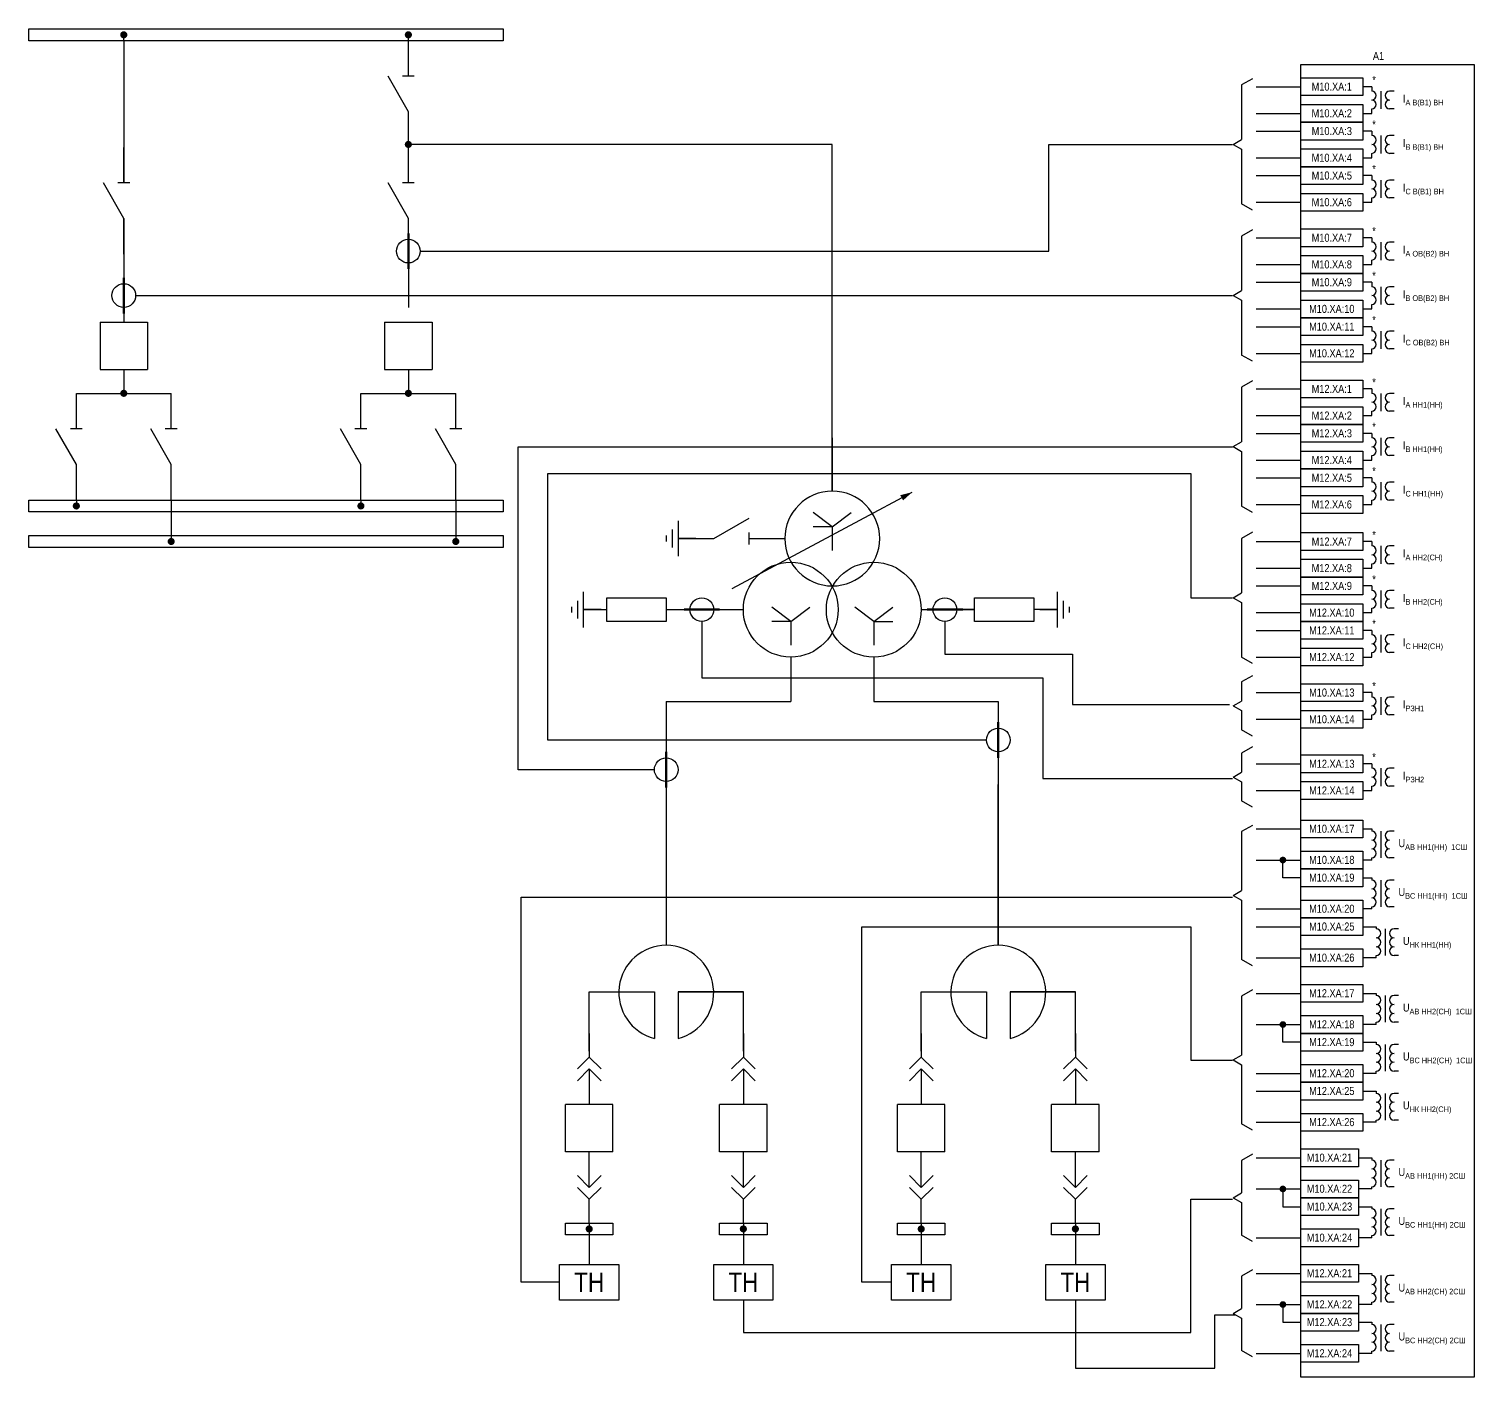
# Model space of a CAD drawing. Header units: millimetres. Extents: x 2410 to 4076, y 2105 to 2893.
# Drawn here: x 3169 to 3656.5, y 2105 to 2560 of the extents above; entities that cross this region are included whole.
import ezdxf
from ezdxf.enums import TextEntityAlignment as Align

# ---------------------------------------------------------------- set-up
doc = ezdxf.new("R2010")
doc.units = ezdxf.units.MM
doc.layers.add('Основная', color=7, linetype='Continuous', lineweight=30)
doc.styles.add('Narrow', font='ARIALN.TTF', dxfattribs={"height": 1.8})
doc.styles.add('Вывод', font='tahoma.ttf', dxfattribs={"height": 2.5})
doc.styles.add('Компонент', font='ARIALN.TTF', dxfattribs={"height": 3.5})

# ---------------------------------------------------------------- blocks, each defined once
blk = doc.blocks.new('*U168')
at = {"ltscale": 0.25}
for p, q in [((0, 0), (-20, 0)), ((14.44, 0), (0, 0))]:
    blk.add_line(p, q, dxfattribs=at)
blk.add_lwpolyline([(-18, 0, 1, 0, 0), (-20, 0, 0, 0, 0)], format="xyseb", dxfattribs=at)
at = {"layer": 'Основная', "style": 'Вывод'}
blk.add_attdef('ОС', text='', height=2.5, dxfattribs=at).set_placement((3, 2), align=Align.MIDDLE_CENTER)
blk = doc.blocks.new('*U169')
at = {"ltscale": 0.25}
for q in [(-3.2, 4.4), (3.2, 4.4), (0, -2), (3.21, 2)]:
    blk.add_line((0, 2), q, dxfattribs=at)
blk.add_circle((0, 0), 8, dxfattribs=at)
at = {"layer": 'Основная', "style": 'Компонент'}
blk.add_attdef('ОУ', text='', height=3.5, dxfattribs=at).set_placement((-17, 0), align=Align.MIDDLE_CENTER)
blk = doc.blocks.new('*U163')
at = {"ltscale": 0.25}
for q in [(-3.2, 0.4), (3.2, 0.4), (-3.21, -2), (0, -6)]:
    blk.add_line((0, -2), q, dxfattribs=at)
blk.add_circle((0, 0), 8, dxfattribs=at)
at = {"layer": 'Основная', "style": 'Компонент'}
blk.add_attdef('ОУ', text='', height=3.5, dxfattribs=at).set_placement((17, 0), align=Align.MIDDLE_CENTER)
blk = doc.blocks.new('*U164')
at = {"ltscale": 0.25}
for q in [(-3.2, 0.4), (3.2, 0.4), (0, -6), (3.21, -2)]:
    blk.add_line((0, -2), q, dxfattribs=at)
blk.add_circle((0, 0), 8, dxfattribs=at)
at = {"layer": 'Основная', "style": 'Компонент'}
blk.add_attdef('ОУ', text='', height=3.5, dxfattribs=at).set_placement((17, 0), align=Align.MIDDLE_CENTER)
blk = doc.blocks.new('*U165')
at = {"ltscale": 0.35}
blk.add_lwpolyline([(-2, -5), (-2, 5), (2, 5), (2, -5)], close=True, dxfattribs=at)
at = {"layer": 'Основная', "color": 0}
for p, q in [((0, 5), (0, 9)), ((0, -9), (0, -5))]:
    blk.add_line(p, q, dxfattribs=at)
at = {"layer": 'Основная'}
for tag, height, style, p in [('В1', 2.5, 'Вывод', (2, 7)), ('ОУ', 3.5, 'Компонент', (-6, 0)), ('В2', 2.5, 'Вывод', (2, -7))]:
    blk.add_attdef(tag, text='', height=height, dxfattribs=dict(at, style=style)).set_placement(p, align=Align.MIDDLE_CENTER)
blk = doc.blocks.new('*U162')
at = {"layer": 'Основная'}
for p, q in [((0, 3), (0, 0)), ((-3, 0), (3, 0)), ((-1.5, -1), (1.5, -1)), ((-0.5, -2), (0.5, -2))]:
    blk.add_line(p, q, dxfattribs=at)
blk = doc.blocks.new('*U157')
at = {"ltscale": 0.35}
blk.add_lwpolyline([(-2, -5), (-2, 5), (2, 5), (2, -5)], close=True, dxfattribs=at)
at = {"layer": 'Основная', "color": 0}
for p, q in [((0, 5), (0, 9)), ((0, -9), (0, -5))]:
    blk.add_line(p, q, dxfattribs=at)
at = {"layer": 'Основная'}
for tag, height, style, p in [('В1', 2.5, 'Вывод', (2, 7)), ('ОУ', 3.5, 'Компонент', (-6, 0)), ('В2', 2.5, 'Вывод', (2, -7))]:
    blk.add_attdef(tag, text='', height=height, dxfattribs=dict(at, style=style)).set_placement(p, align=Align.MIDDLE_CENTER)
blk = doc.blocks.new('*U158')
at = {"layer": 'Основная'}
for p, q in [((0, 3), (0, 0)), ((-3, 0), (3, 0)), ((-1.5, -1), (1.5, -1)), ((-0.5, -2), (0.5, -2))]:
    blk.add_line(p, q, dxfattribs=at)
blk = doc.blocks.new('*U41')
at = {"layer": 'Основная', "color": 0}
blk.add_line((0, 0), (6, 3.43), dxfattribs=at)
blk = doc.blocks.new('*U6')
at = {"layer": 'Основная', "color": 0}
blk.add_line((0, -1), (0, 1), dxfattribs=at)
blk = doc.blocks.new('*U15')
at = {"layer": 'Основная', "color": 0}
for p, q in [((0, 3), (0, 9)), ((0, -9), (0, -3))]:
    blk.add_line(p, q, dxfattribs=at)
at = {"ltscale": 0.25, "rotation": 89.99999999999999}
blk.add_blockref('*U6', (0, 3), dxfattribs=at)
at = {"layer": 'Основная', "ltscale": 0.25, "rotation": 89.99999999999999}
blk.add_blockref('*U41', (0, -3), dxfattribs=at)
at = {"layer": 'Основная'}
for tag, height, style, p in [('В1', 2.5, 'Вывод', (2, 7)), ('ОУ', 3.5, 'Компонент', (-12, 0)), ('В2', 2.5, 'Вывод', (2, -7))]:
    blk.add_attdef(tag, text='', height=height, dxfattribs=dict(at, style=style)).set_placement(p, align=Align.MIDDLE_CENTER)
blk = doc.blocks.new('*U160')
at = {"layer": 'Основная'}
for p, q in [((0, 3), (0, 0)), ((-3, 0), (3, 0)), ((-1.5, -1), (1.5, -1)), ((-0.5, -2), (0.5, -2))]:
    blk.add_line(p, q, dxfattribs=at)
blk = doc.blocks.new('*U161')
at = {"ltscale": 0.25}
blk.add_circle((0, 0), 2, dxfattribs=at)
at = {"layer": 'Основная', "color": 0, "lineweight": 50}
blk.add_line((3, 0), (-3, 0), dxfattribs=at)
at = {"layer": 'Основная', "style": 'Компонент'}
blk.add_attdef('ОУ', text='', height=3.5, dxfattribs=at).set_placement((0, -6), align=Align.MIDDLE_CENTER)
blk = doc.blocks.new('*U154')
at = {"ltscale": 0.25}
blk.add_circle((0, 0), 2, dxfattribs=at)
at = {"layer": 'Основная', "color": 0, "lineweight": 50}
blk.add_line((3, 0), (-3, 0), dxfattribs=at)
at = {"layer": 'Основная', "style": 'Компонент'}
blk.add_attdef('ОУ', text='', height=3.5, dxfattribs=at).set_placement((0, -6), align=Align.MIDDLE_CENTER)
blk = doc.blocks.new('*U155')
at = {"ltscale": 0.25}
blk.add_circle((0, 0), 2, dxfattribs=at)
at = {"layer": 'Основная', "color": 0, "lineweight": 50}
blk.add_line((0, -3), (0, 3), dxfattribs=at)
at = {"layer": 'Основная', "style": 'Компонент'}
blk.add_attdef('ОУ', text='', height=3.5, dxfattribs=at).set_placement((-6, 0), align=Align.MIDDLE_CENTER)
blk = doc.blocks.new('*U156')
at = {"ltscale": 0.25}
blk.add_circle((0, 0), 2, dxfattribs=at)
at = {"layer": 'Основная', "color": 0, "lineweight": 50}
blk.add_line((0, -3), (0, 3), dxfattribs=at)
at = {"layer": 'Основная', "style": 'Компонент'}
blk.add_attdef('ОУ', text='', height=3.5, dxfattribs=at).set_placement((-6, 0), align=Align.MIDDLE_CENTER)
blk = doc.blocks.new('*U80')
at = {"layer": 'Основная', "ltscale": 0.25}
for p, q in [((2, 2), (0, 0)), ((0, 0), (2, -2))]:
    blk.add_line(p, q, dxfattribs=at)
blk = doc.blocks.new('*U65')
at = {"color": 0}
for p, q in [((0, 6), (0, 2)), ((0, 0), (0, -6))]:
    blk.add_line(p, q, dxfattribs=at)
at = {"color": 0, "ltscale": 0.25, "xscale": -1, "rotation": 90}
for p in [(0, 2), (0, 0)]:
    blk.add_blockref('*U80', p, dxfattribs=at)
at = {"layer": 'Основная'}
for tag, height, style, p in [('ОУ2', 3.5, 'Компонент', (-5, 6)), ('В2', 2.5, 'Вывод', (3, 6)), ('ОУ1', 3.5, 'Компонент', (-5, -6)), ('В1', 2.5, 'Вывод', (3, -6))]:
    blk.add_attdef(tag, text='', height=height, dxfattribs=dict(at, style=style)).set_placement(p, align=Align.MIDDLE_CENTER)
blk = doc.blocks.new('*U19')
at = {"layer": 'Основная'}
for p, q in [((0, 0), (-8, 0)), ((-8, -8), (-8, 0)), ((0, -8), (0, 0)), ((0, -8), (-8, -8))]:
    blk.add_line(p, q, dxfattribs=at)
at = {"layer": 'Основная', "style": 'Компонент'}
blk.add_attdef('ОУ', text='', height=3.5, dxfattribs=at).set_placement((-15, -3), align=Align.MIDDLE_CENTER)
blk = doc.blocks.new('*U66')
at = {"color": 0}
for p, q in [((0, 0), (0, 6)), ((0, -6), (0, -2))]:
    blk.add_line(p, q, dxfattribs=at)
at = {"color": 0, "ltscale": 0.25, "rotation": 89.99999999999999}
for p in [(0, 0), (0, -2)]:
    blk.add_blockref('*U80', p, dxfattribs=at)
at = {"layer": 'Основная'}
for tag, height, style, p in [('ОУ1', 3.5, 'Компонент', (-5, 6)), ('В1', 2.5, 'Вывод', (3, 6)), ('ОУ2', 3.5, 'Компонент', (-5, -6)), ('В2', 2.5, 'Вывод', (3, -6))]:
    blk.add_attdef(tag, text='', height=height, dxfattribs=dict(at, style=style)).set_placement(p, align=Align.MIDDLE_CENTER)
blk = doc.blocks.new('*U101')
at = {"ltscale": 0.25}
blk.add_circle((0, 0), 2, dxfattribs=at)
at = {"layer": 'Основная', "color": 0, "lineweight": 50}
blk.add_line((0, -3), (0, 3), dxfattribs=at)
at = {"layer": 'Основная', "style": 'Компонент'}
blk.add_attdef('ОУ', text='', height=3.5, dxfattribs=at).set_placement((-6, 0), align=Align.MIDDLE_CENTER)
blk = doc.blocks.new('*U102')
at = {"ltscale": 0.25}
blk.add_circle((0, 0), 2, dxfattribs=at)
at = {"layer": 'Основная', "color": 0, "lineweight": 50}
blk.add_line((0, -3), (0, 3), dxfattribs=at)
at = {"layer": 'Основная', "style": 'Компонент'}
blk.add_attdef('ОУ', text='', height=3.5, dxfattribs=at).set_placement((-6, 0), align=Align.MIDDLE_CENTER)
blk = doc.blocks.new('POINT')
at = {"const_width": 0.75}
blk.add_lwpolyline([(-0.375, 0, 1), (0.375, 0, 1)], format="xyb", close=True, dxfattribs=at)

msp = doc.modelspace()

# ---------------------------------------------------------------- linework, layer by layer
for p, q in [((3581.74, 2543.19), (3578.07, 2541.09)), ((3578.07, 2541.09), (3578.08, 2522.67)), ((3583, 2540.5), (3598, 2540.5)), ((3622, 2540.5), (3619, 2540.5)), ((3583, 2531.5), (3598, 2531.5)), ((3619, 2531.5), (3622, 2531.5)), ((3583, 2525.5), (3598, 2525.5)), ((3622, 2525.5), (3619, 2525.5)), ((3622, 2525.5), (3622, 2524)), ((3575.26, 2521.02), (3578.08, 2522.67)), ((3575.26, 2521.02), (3578.08, 2519.42)), ((3622, 2524.75), (3622, 2524)), ((3625, 2524), (3625, 2518)), ((3625, 2524), (3625, 2518)), ((3629.5, 2524), (3628, 2524)), ((3629.5, 2524), (3628, 2524)), ((3578.08, 2519.42), (3578.09, 2500.94)), ((3583, 2516.5), (3598, 2516.5)), ((3619, 2516.5), (3622, 2516.5)), ((3622, 2516.5), (3622, 2518)), ((3629.5, 2518), (3628, 2518)), ((3629.5, 2518), (3628, 2518)), ((3583, 2510.5), (3598, 2510.5)), ((3622, 2510.5), (3619, 2510.5)), ((3581.74, 2498.81), (3578.09, 2500.94)), ((3583, 2501.5), (3598, 2501.5)), ((3619, 2501.5), (3622, 2501.5)), ((3581.74, 2492.19), (3578.07, 2490.09)), ((3578.07, 2490.09), (3578.08, 2471.67)), ((3583, 2489.5), (3598, 2489.5)), ((3622, 2489.5), (3619, 2489.5)), ((3583, 2480.5), (3598, 2480.5)), ((3619, 2480.5), (3622, 2480.5)), ((3575.26, 2470.02), (3578.08, 2471.67)), ((3583, 2474.5), (3598, 2474.5)), ((3622, 2474.5), (3619, 2474.5)), ((3575.26, 2470.02), (3578.08, 2468.42)), ((3578.08, 2468.42), (3578.09, 2449.94)), ((3583, 2465.5), (3598, 2465.5)), ((3619, 2465.5), (3622, 2465.5)), ((3583, 2459.5), (3598, 2459.5)), ((3622, 2459.5), (3619, 2459.5)), ((3581.74, 2447.81), (3578.09, 2449.94)), ((3583, 2450.5), (3598, 2450.5)), ((3619, 2450.5), (3622, 2450.5)), ((3581.74, 2441.19), (3578.07, 2439.09)), ((3578.07, 2439.09), (3578.08, 2420.67)), ((3583, 2438.5), (3598, 2438.5)), ((3622, 2438.5), (3619, 2438.5)), ((3583, 2429.5), (3598, 2429.5)), ((3619, 2429.5), (3622, 2429.5)), ((3583, 2423.5), (3598, 2423.5)), ((3622, 2423.5), (3619, 2423.5)), ((3575.26, 2419.02), (3578.08, 2420.67)), ((3575.26, 2419.02), (3578.08, 2417.42)), ((3578.08, 2417.42), (3578.09, 2398.94)), ((3583, 2414.5), (3598, 2414.5)), ((3619, 2414.5), (3622, 2414.5)), ((3583, 2408.5), (3598, 2408.5)), ((3622, 2408.5), (3619, 2408.5)), ((3581.74, 2396.81), (3578.09, 2398.94)), ((3583, 2399.5), (3598, 2399.5)), ((3619, 2399.5), (3622, 2399.5)), ((3581.74, 2390.17), (3578.07, 2388.07)), ((3578.07, 2388.07), (3578.08, 2369.65)), ((3583, 2387), (3598, 2387)), ((3622, 2387), (3619, 2387)), ((3583, 2378), (3598, 2378)), ((3619, 2378), (3622, 2378)), ((3575.26, 2368), (3578.08, 2369.65)), ((3583, 2372), (3598, 2372)), ((3622, 2372), (3619, 2372)), ((3575.26, 2368), (3578.08, 2366.4)), ((3578.08, 2366.4), (3578.09, 2347.93)), ((3583, 2363), (3598, 2363)), ((3619, 2363), (3622, 2363)), ((3583, 2357), (3598, 2357)), ((3622, 2357), (3619, 2357)), ((3581.74, 2345.79), (3578.09, 2347.93)), ((3583, 2348), (3598, 2348)), ((3619, 2348), (3622, 2348)), ((3581.74, 2341.69), (3578.07, 2339.59)), ((3578.07, 2339.59), (3578.08, 2333.17)), ((3583, 2336), (3598, 2336)), ((3622, 2336), (3619, 2336)), ((3575.26, 2331.52), (3578.08, 2333.17)), ((3575.26, 2331.52), (3578.08, 2329.92)), ((3578.08, 2329.92), (3578.09, 2323.44)), ((3583, 2327), (3598, 2327)), ((3619, 2327), (3622, 2327)), ((3581.74, 2321.31), (3578.09, 2323.44)), ((3581.74, 2317.69), (3578.07, 2315.59)), ((3578.07, 2315.59), (3578.08, 2309.17)), ((3583, 2312), (3598, 2312)), ((3622, 2311.98), (3619, 2311.98)), ((3575.26, 2307.52), (3578.08, 2309.17)), ((3575.26, 2307.52), (3578.08, 2305.92)), ((3578.08, 2305.92), (3578.09, 2299.44)), ((3583, 2303), (3598, 2303)), ((3619, 2302.98), (3622, 2302.98)), ((3581.74, 2297.31), (3578.09, 2299.44)), ((3581.74, 2291.19), (3578.07, 2289.09)), ((3578.07, 2289.09), (3578.08, 2269.17)), ((3583.01, 2290), (3598, 2290)), ((3583.01, 2279.5), (3598, 2279.5)), ((3592, 2273.5), (3592, 2279.5)), ((3598, 2273.5), (3592, 2273.5)), ((3575.26, 2267.52), (3578.08, 2269.17)), ((3575.26, 2267.52), (3578.08, 2265.92)), ((3578.08, 2265.92), (3578.09, 2245.94)), ((3583.01, 2263), (3598, 2263)), ((3583.01, 2257), (3598, 2257)), ((3581.74, 2243.81), (3578.09, 2245.94)), ((3583.01, 2246.5), (3598, 2246.5)), ((3581.74, 2235.69), (3578.07, 2233.59)), ((3578.07, 2233.59), (3578.08, 2213.67)), ((3583.01, 2234.5), (3598, 2234.5)), ((3583.01, 2224), (3598, 2224)), ((3592, 2218), (3592, 2224)), ((3575.26, 2212.02), (3578.08, 2213.67)), ((3598, 2218), (3592, 2218)), ((3575.26, 2212.02), (3578.08, 2210.42)), ((3578.08, 2210.42), (3578.09, 2190.44)), ((3583.01, 2207.5), (3598, 2207.5)), ((3583.01, 2201.5), (3598, 2201.5)), ((3581.74, 2188.31), (3578.09, 2190.44)), ((3583.01, 2191), (3598, 2191)), ((3581.74, 2180.19), (3578.07, 2178.09)), ((3578.07, 2178.09), (3578.08, 2167.17)), ((3583.01, 2179), (3598, 2179)), ((3575.26, 2165.52), (3578.08, 2167.17)), ((3575.26, 2165.52), (3578.08, 2163.92)), ((3583.01, 2168.5), (3598, 2168.5)), ((3592, 2168.5), (3592, 2162.5)), ((3578.08, 2163.92), (3578.09, 2152.94)), ((3592, 2162.5), (3598, 2162.5)), ((3581.74, 2150.81), (3578.09, 2152.94)), ((3583.01, 2152), (3598, 2152)), ((3581.74, 2141.19), (3578.07, 2139.09)), ((3578.07, 2139.09), (3578.08, 2128.17)), ((3583.01, 2140), (3598, 2140)), ((3575.26, 2126.52), (3578.08, 2128.17)), ((3575.26, 2126.52), (3578.08, 2124.92)), ((3583.01, 2129.5), (3598, 2129.5)), ((3592, 2129.5), (3592, 2123.5)), ((3578.08, 2124.92), (3578.09, 2113.94)), ((3592, 2123.5), (3598, 2123.5)), ((3581.74, 2111.81), (3578.09, 2113.94)), ((3583.01, 2113), (3598, 2113))]:
    msp.add_line(p, q)
at = {"ltscale": 4}
for p, q in [((3622, 2540.5), (3622, 2539)), ((3622, 2539.75), (3622, 2539)), ((3625, 2539), (3625, 2533)), ((3625, 2539), (3625, 2533)), ((3629.5, 2539), (3628, 2539)), ((3629.5, 2539), (3628, 2539)), ((3622, 2531.5), (3622, 2533)), ((3629.5, 2533), (3628, 2533)), ((3629.5, 2533), (3628, 2533)), ((3622, 2510.5), (3622, 2509)), ((3622, 2509.75), (3622, 2509)), ((3625, 2509), (3625, 2503)), ((3625, 2509), (3625, 2503)), ((3629.5, 2509), (3628, 2509)), ((3629.5, 2509), (3628, 2509)), ((3622, 2501.5), (3622, 2503)), ((3629.5, 2503), (3628, 2503)), ((3629.5, 2503), (3628, 2503)), ((3622, 2489.5), (3622, 2488)), ((3622, 2488.75), (3622, 2488)), ((3625, 2488), (3625, 2482)), ((3625, 2488), (3625, 2482)), ((3629.5, 2488), (3628, 2488)), ((3629.5, 2488), (3628, 2488)), ((3622, 2480.5), (3622, 2482)), ((3629.5, 2482), (3628, 2482)), ((3629.5, 2482), (3628, 2482)), ((3622, 2474.5), (3622, 2473)), ((3622, 2473.75), (3622, 2473)), ((3625, 2473), (3625, 2467)), ((3625, 2473), (3625, 2467)), ((3629.5, 2473), (3628, 2473)), ((3629.5, 2473), (3628, 2473)), ((3622, 2465.5), (3622, 2467)), ((3629.5, 2467), (3628, 2467)), ((3629.5, 2467), (3628, 2467)), ((3622, 2459.5), (3622, 2458)), ((3622, 2458.75), (3622, 2458)), ((3625, 2458), (3625, 2452)), ((3625, 2458), (3625, 2452)), ((3629.5, 2458), (3628, 2458)), ((3629.5, 2458), (3628, 2458)), ((3622, 2450.5), (3622, 2452)), ((3629.5, 2452), (3628, 2452)), ((3629.5, 2452), (3628, 2452)), ((3622, 2438.5), (3622, 2437)), ((3622, 2437.75), (3622, 2437)), ((3625, 2437), (3625, 2431)), ((3625, 2437), (3625, 2431)), ((3629.5, 2437), (3628, 2437)), ((3629.5, 2437), (3628, 2437)), ((3622, 2429.5), (3622, 2431)), ((3629.5, 2431), (3628, 2431)), ((3629.5, 2431), (3628, 2431)), ((3622, 2423.5), (3622, 2422)), ((3622, 2422.75), (3622, 2422)), ((3625, 2422), (3625, 2416)), ((3625, 2422), (3625, 2416)), ((3629.5, 2422), (3628, 2422)), ((3629.5, 2422), (3628, 2422)), ((3622, 2414.5), (3622, 2416)), ((3629.5, 2416), (3628, 2416)), ((3629.5, 2416), (3628, 2416)), ((3622, 2408.5), (3622, 2407)), ((3622, 2407.75), (3622, 2407)), ((3625, 2407), (3625, 2401)), ((3625, 2407), (3625, 2401)), ((3629.5, 2407), (3628, 2407)), ((3629.5, 2407), (3628, 2407)), ((3622, 2399.5), (3622, 2401)), ((3629.5, 2401), (3628, 2401)), ((3629.5, 2401), (3628, 2401)), ((3622, 2387), (3622, 2385.5)), ((3622, 2386.25), (3622, 2385.5)), ((3625, 2385.5), (3625, 2379.5)), ((3625, 2385.5), (3625, 2379.5)), ((3629.5, 2385.5), (3628, 2385.5)), ((3629.5, 2385.5), (3628, 2385.5)), ((3622, 2378), (3622, 2379.5)), ((3629.5, 2379.5), (3628, 2379.5)), ((3629.5, 2379.5), (3628, 2379.5)), ((3622, 2372), (3622, 2370.5)), ((3622, 2371.25), (3622, 2370.5)), ((3625, 2370.5), (3625, 2364.5)), ((3625, 2370.5), (3625, 2364.5)), ((3629.5, 2370.5), (3628, 2370.5)), ((3629.5, 2370.5), (3628, 2370.5)), ((3622, 2363), (3622, 2364.5)), ((3629.5, 2364.5), (3628, 2364.5)), ((3629.5, 2364.5), (3628, 2364.5)), ((3622, 2357), (3622, 2355.5)), ((3622, 2356.25), (3622, 2355.5)), ((3625, 2355.5), (3625, 2349.5)), ((3625, 2355.5), (3625, 2349.5)), ((3629.5, 2355.5), (3628, 2355.5)), ((3629.5, 2355.5), (3628, 2355.5)), ((3622, 2348), (3622, 2349.5)), ((3629.5, 2349.5), (3628, 2349.5)), ((3629.5, 2349.5), (3628, 2349.5)), ((3622, 2336), (3622, 2334.5)), ((3622, 2335.25), (3622, 2334.5)), ((3625, 2334.5), (3625, 2328.5)), ((3625, 2334.5), (3625, 2328.5)), ((3629.5, 2334.5), (3628, 2334.5)), ((3629.5, 2334.5), (3628, 2334.5)), ((3622, 2327), (3622, 2328.5)), ((3629.5, 2328.5), (3628, 2328.5)), ((3629.5, 2328.5), (3628, 2328.5)), ((3622, 2311.98), (3622, 2310.48)), ((3622, 2311.23), (3622, 2310.48)), ((3625, 2310.48), (3625, 2304.48)), ((3625, 2310.48), (3625, 2304.48)), ((3629.5, 2310.48), (3628, 2310.48)), ((3629.5, 2310.48), (3628, 2310.48)), ((3622, 2302.98), (3622, 2304.48)), ((3629.5, 2304.48), (3628, 2304.48)), ((3629.5, 2304.48), (3628, 2304.48)), ((3619, 2290), (3622, 2290)), ((3622, 2290), (3622, 2289.25)), ((3622, 2290), (3622, 2289.25)), ((3625, 2289.25), (3625, 2283.25)), ((3629.5, 2289.25), (3628, 2289.25)), ((3625, 2286.25), (3625, 2280.25)), ((3622, 2279.5), (3619, 2279.5)), ((3622, 2279.5), (3622, 2280.25)), ((3629.5, 2280.25), (3628, 2280.25)), ((3619, 2273.5), (3622, 2273.5)), ((3622, 2273.5), (3622, 2272.75)), ((3622, 2273.5), (3622, 2272.75)), ((3625, 2272.75), (3625, 2266.75)), ((3629.5, 2272.75), (3628, 2272.75)), ((3625, 2269.75), (3625, 2263.75)), ((3622, 2263), (3619, 2263)), ((3622, 2263), (3622, 2263.75)), ((3629.5, 2263.75), (3628, 2263.75))]:
    msp.add_line(p, q, dxfattribs=at)
at = {"linetype": 'Continuous', "ltscale": 4}
for p, q in [((3619, 2257), (3623.5, 2257)), ((3623.5, 2257), (3623.5, 2256.25)), ((3623.5, 2257), (3623.5, 2256.25)), ((3626.5, 2256.25), (3626.5, 2250.25)), ((3626.5, 2253.25), (3626.5, 2247.25)), ((3631, 2256.25), (3629.5, 2256.25)), ((3623.5, 2246.5), (3619, 2246.5)), ((3623.5, 2246.5), (3623.5, 2247.25)), ((3631, 2247.25), (3629.5, 2247.25)), ((3619, 2234.5), (3623.5, 2234.5)), ((3623.5, 2234.5), (3623.5, 2233.75)), ((3623.5, 2234.5), (3623.5, 2233.75)), ((3626.5, 2233.75), (3626.5, 2227.75)), ((3631, 2233.75), (3629.5, 2233.75)), ((3626.5, 2230.75), (3626.5, 2224.75)), ((3623.5, 2224), (3619, 2224)), ((3623.5, 2224), (3623.5, 2224.75)), ((3631, 2224.75), (3629.5, 2224.75)), ((3619, 2218), (3623.5, 2218)), ((3623.5, 2218), (3623.5, 2217.25)), ((3623.5, 2218), (3623.5, 2217.25)), ((3626.5, 2217.25), (3626.5, 2211.25)), ((3626.5, 2214.25), (3626.5, 2208.25)), ((3631, 2217.25), (3629.5, 2217.25)), ((3623.5, 2207.5), (3619, 2207.5)), ((3623.5, 2207.5), (3623.5, 2208.25)), ((3631, 2208.25), (3629.5, 2208.25)), ((3619, 2201.5), (3623.5, 2201.5)), ((3623.5, 2201.5), (3623.5, 2200.75)), ((3623.5, 2201.5), (3623.5, 2200.75)), ((3626.5, 2200.75), (3626.5, 2194.75)), ((3631, 2200.75), (3629.5, 2200.75)), ((3626.5, 2197.75), (3626.5, 2191.75)), ((3623.5, 2191), (3619, 2191)), ((3623.5, 2191), (3623.5, 2191.75)), ((3631, 2191.75), (3629.5, 2191.75)), ((3617.5, 2179), (3622, 2179)), ((3622, 2179), (3622, 2178.25)), ((3622, 2179), (3622, 2178.25)), ((3625, 2178.25), (3625, 2172.25)), ((3625, 2175.25), (3625, 2169.25)), ((3629.5, 2178.25), (3628, 2178.25)), ((3622, 2168.5), (3617.5, 2168.5)), ((3622, 2168.5), (3622, 2169.25)), ((3629.5, 2169.25), (3628, 2169.25)), ((3617.5, 2162.5), (3622, 2162.5)), ((3622, 2162.5), (3622, 2161.75)), ((3622, 2162.5), (3622, 2161.75)), ((3625, 2161.75), (3625, 2155.75)), ((3629.5, 2161.75), (3628, 2161.75)), ((3625, 2158.75), (3625, 2152.75)), ((3622, 2152), (3617.5, 2152)), ((3622, 2152), (3622, 2152.75)), ((3629.5, 2152.75), (3628, 2152.75)), ((3617.5, 2140), (3622, 2140)), ((3622, 2140), (3622, 2139.25)), ((3622, 2140), (3622, 2139.25)), ((3625, 2139.25), (3625, 2133.25)), ((3625, 2136.25), (3625, 2130.25)), ((3629.5, 2139.25), (3628, 2139.25)), ((3622, 2129.5), (3617.5, 2129.5)), ((3622, 2129.5), (3622, 2130.25)), ((3629.5, 2130.25), (3628, 2130.25)), ((3617.5, 2123.5), (3622, 2123.5)), ((3622, 2123.5), (3622, 2122.75)), ((3622, 2123.5), (3622, 2122.75)), ((3625, 2122.75), (3625, 2116.75)), ((3629.5, 2122.75), (3628, 2122.75)), ((3625, 2119.75), (3625, 2113.75)), ((3622, 2113), (3617.5, 2113)), ((3622, 2113), (3622, 2113.75)), ((3629.5, 2113.75), (3628, 2113.75))]:
    msp.add_line(p, q, dxfattribs=at)
for points in [[(3598, 2543.5), (3619, 2543.5), (3619, 2537.5), (3598, 2537.5)], [(3598, 2534.5), (3619, 2534.5), (3619, 2528.5), (3598, 2528.5)], [(3598, 2528.5), (3619, 2528.5), (3619, 2522.5), (3598, 2522.5)], [(3598, 2519.5), (3619, 2519.5), (3619, 2513.5), (3598, 2513.5)], [(3598, 2513.5), (3619, 2513.5), (3619, 2507.5), (3598, 2507.5)], [(3598, 2504.5), (3619, 2504.5), (3619, 2498.5), (3598, 2498.5)], [(3598, 2492.5), (3619, 2492.5), (3619, 2486.5), (3598, 2486.5)], [(3598, 2483.5), (3619, 2483.5), (3619, 2477.5), (3598, 2477.5)], [(3598, 2477.5), (3619, 2477.5), (3619, 2471.5), (3598, 2471.5)], [(3598, 2468.5), (3619, 2468.5), (3619, 2462.5), (3598, 2462.5)], [(3598, 2462.5), (3619, 2462.5), (3619, 2456.5), (3598, 2456.5)], [(3598, 2453.5), (3619, 2453.5), (3619, 2447.5), (3598, 2447.5)], [(3598, 2441.5), (3619, 2441.5), (3619, 2435.5), (3598, 2435.5)], [(3598, 2432.5), (3619, 2432.5), (3619, 2426.5), (3598, 2426.5)], [(3598, 2426.5), (3619, 2426.5), (3619, 2420.5), (3598, 2420.5)], [(3598, 2417.5), (3619, 2417.5), (3619, 2411.5), (3598, 2411.5)], [(3598, 2411.5), (3619, 2411.5), (3619, 2405.5), (3598, 2405.5)], [(3598, 2402.5), (3619, 2402.5), (3619, 2396.5), (3598, 2396.5)], [(3598, 2390), (3619, 2390), (3619, 2384), (3598, 2384)], [(3598, 2381), (3619, 2381), (3619, 2375), (3598, 2375)], [(3598, 2375), (3619, 2375), (3619, 2369), (3598, 2369)], [(3598, 2366), (3619, 2366), (3619, 2360), (3598, 2360)], [(3598, 2360), (3619, 2360), (3619, 2354), (3598, 2354)], [(3598, 2351), (3619, 2351), (3619, 2345), (3598, 2345)], [(3598, 2339), (3619, 2339), (3619, 2333), (3598, 2333)], [(3598, 2330), (3619, 2330), (3619, 2324), (3598, 2324)], [(3598, 2314.98), (3619, 2314.98), (3619, 2308.98), (3598, 2308.98)], [(3598, 2305.98), (3619, 2305.98), (3619, 2299.98), (3598, 2299.98)], [(3598, 2293), (3619, 2293), (3619, 2287), (3598, 2287)], [(3598, 2282.5), (3619, 2282.5), (3619, 2276.5), (3598, 2276.5)], [(3598, 2276.5), (3619, 2276.5), (3619, 2270.5), (3598, 2270.5)], [(3598, 2266), (3619, 2266), (3619, 2260), (3598, 2260)], [(3598, 2260), (3619, 2260), (3619, 2254), (3598, 2254)], [(3598, 2249.5), (3619, 2249.5), (3619, 2243.5), (3598, 2243.5)], [(3598, 2237.5), (3619, 2237.5), (3619, 2231.5), (3598, 2231.5)], [(3598, 2227), (3619, 2227), (3619, 2221), (3598, 2221)], [(3598, 2221), (3619, 2221), (3619, 2215), (3598, 2215)], [(3598, 2210.5), (3619, 2210.5), (3619, 2204.5), (3598, 2204.5)], [(3598, 2204.5), (3619, 2204.5), (3619, 2198.5), (3598, 2198.5)], [(3598, 2194), (3619, 2194), (3619, 2188), (3598, 2188)], [(3598, 2182), (3617.5, 2182), (3617.5, 2176), (3598, 2176)], [(3598, 2171.5), (3617.5, 2171.5), (3617.5, 2165.5), (3598, 2165.5)], [(3598, 2165.5), (3617.5, 2165.5), (3617.5, 2159.5), (3598, 2159.5)], [(3598, 2155), (3617.5, 2155), (3617.5, 2149), (3598, 2149)], [(3598, 2143), (3617.5, 2143), (3617.5, 2137), (3598, 2137)], [(3598, 2132.5), (3617.5, 2132.5), (3617.5, 2126.5), (3598, 2126.5)], [(3598, 2126.5), (3617.5, 2126.5), (3617.5, 2120.5), (3598, 2120.5)], [(3598, 2116), (3617.5, 2116), (3617.5, 2110), (3598, 2110)]]:
    msp.add_lwpolyline(points, close=True)
for points in [[(3301, 2485), (3513, 2485), (3513, 2521), (3575, 2521)], [(3205, 2470), (3524, 2470), (3524, 2470), (3575, 2470)], [(3380, 2310), (3334, 2310), (3334, 2419), (3575, 2419)], [(3492, 2320), (3344, 2320), (3344, 2410), (3561, 2410), (3561, 2368), (3575, 2368)], [(3396, 2360), (3396, 2341), (3511, 2341), (3511, 2322), (3511, 2307), (3575, 2307)], [(3478, 2360), (3478, 2349), (3521, 2349), (3521, 2332), (3574, 2332)], [(3348, 2137), (3335, 2137), (3335, 2267), (3575, 2267)], [(3460, 2137), (3450, 2137), (3450, 2257), (3561, 2257), (3561, 2212), (3575, 2212)], [(3410, 2131), (3410, 2120), (3561, 2120), (3561, 2165), (3575, 2165)], [(3522, 2131), (3522, 2108), (3569, 2108), (3569, 2126), (3576, 2126)]]:
    msp.add_lwpolyline(points)
at = {"ltscale": 4}
for centre, start, end in [((3622, 2537.5), 270, 90), ((3622, 2537.5), 270, 90), ((3622, 2534.5), 270, 90), ((3622, 2534.5), 270, 90), ((3628, 2537.5), 90, 270), ((3628, 2537.5), 90, 270), ((3628, 2534.5), 90, 270), ((3628, 2534.5), 90, 270), ((3622, 2507.5), 270, 90), ((3622, 2507.5), 270, 90), ((3622, 2504.5), 270, 90), ((3622, 2504.5), 270, 90), ((3628, 2507.5), 90, 270), ((3628, 2507.5), 90, 270), ((3628, 2504.5), 90, 270), ((3628, 2504.5), 90, 270), ((3622, 2486.5), 270, 90), ((3622, 2486.5), 270, 90), ((3628, 2486.5), 90, 270), ((3628, 2486.5), 90, 270), ((3622, 2483.5), 270, 90), ((3622, 2483.5), 270, 90), ((3628, 2483.5), 90, 270), ((3628, 2483.5), 90, 270), ((3622, 2471.5), 270, 90), ((3622, 2471.5), 270, 90), ((3628, 2471.5), 90, 270), ((3628, 2471.5), 90, 270), ((3622, 2468.5), 270, 90), ((3622, 2468.5), 270, 90), ((3628, 2468.5), 90, 270), ((3628, 2468.5), 90, 270), ((3622, 2456.5), 270, 90), ((3622, 2456.5), 270, 90), ((3628, 2456.5), 90, 270), ((3628, 2456.5), 90, 270), ((3622, 2453.5), 270, 90), ((3622, 2453.5), 270, 90), ((3628, 2453.5), 90, 270), ((3628, 2453.5), 90, 270), ((3622, 2435.5), 270, 90), ((3622, 2435.5), 270, 90), ((3622, 2432.5), 270, 90), ((3622, 2432.5), 270, 90), ((3628, 2435.5), 90, 270), ((3628, 2435.5), 90, 270), ((3628, 2432.5), 90, 270), ((3628, 2432.5), 90, 270), ((3622, 2420.5), 270, 90), ((3622, 2420.5), 270, 90), ((3622, 2417.5), 270, 90), ((3622, 2417.5), 270, 90), ((3628, 2420.5), 90, 270), ((3628, 2420.5), 90, 270), ((3628, 2417.5), 90, 270), ((3628, 2417.5), 90, 270), ((3622, 2405.5), 270, 90), ((3622, 2405.5), 270, 90), ((3622, 2402.5), 270, 90), ((3622, 2402.5), 270, 90), ((3628, 2405.5), 90, 270), ((3628, 2405.5), 90, 270), ((3628, 2402.5), 90, 270), ((3628, 2402.5), 90, 270), ((3622, 2384), 270, 90), ((3622, 2384), 270, 90), ((3628, 2384), 90, 270), ((3628, 2384), 90, 270), ((3622, 2381), 270, 90), ((3622, 2381), 270, 90), ((3628, 2381), 90, 270), ((3628, 2381), 90, 270), ((3622, 2369), 270, 90), ((3622, 2369), 270, 90), ((3628, 2369), 90, 270), ((3628, 2369), 90, 270), ((3622, 2366), 270, 90), ((3622, 2366), 270, 90), ((3628, 2366), 90, 270), ((3628, 2366), 90, 270), ((3622, 2354), 270, 90), ((3622, 2354), 270, 90), ((3628, 2354), 90, 270), ((3628, 2354), 90, 270), ((3622, 2351), 270, 90), ((3622, 2351), 270, 90), ((3628, 2351), 90, 270), ((3628, 2351), 90, 270), ((3622, 2333), 270, 90), ((3622, 2333), 270, 90), ((3622, 2330), 270, 90), ((3622, 2330), 270, 90), ((3628, 2333), 90, 270), ((3628, 2333), 90, 270), ((3628, 2330), 90, 270), ((3628, 2330), 90, 270), ((3622, 2308.98), 270, 90), ((3622, 2308.98), 270, 90), ((3622, 2305.98), 270, 90), ((3622, 2305.98), 270, 90), ((3628, 2308.98), 90, 270), ((3628, 2308.98), 90, 270), ((3628, 2305.98), 90, 270), ((3628, 2305.98), 90, 270), ((3622, 2287.75), 270, 90), ((3628, 2287.75), 90, 270), ((3628, 2287.75), 90, 270), ((3622, 2284.75), 270, 90), ((3622, 2281.75), 270, 90), ((3628, 2284.75), 90, 270), ((3628, 2284.75), 90, 270), ((3628, 2281.75), 90, 270), ((3622, 2271.25), 270, 90), ((3628, 2271.25), 90, 270), ((3628, 2271.25), 90, 270), ((3622, 2268.25), 270, 90), ((3628, 2268.25), 90, 270), ((3628, 2268.25), 90, 270), ((3622, 2265.25), 270, 90), ((3628, 2265.25), 90, 270)]:
    msp.add_arc(centre, 1.5, start, end, dxfattribs=at)
for centre, start, end in [((3622, 2522.5), 270, 90), ((3622, 2522.5), 270, 90), ((3622, 2519.5), 270, 90), ((3622, 2519.5), 270, 90), ((3628, 2522.5), 90, 270), ((3628, 2522.5), 90, 270), ((3628, 2519.5), 90, 270), ((3628, 2519.5), 90, 270)]:
    msp.add_arc(centre, 1.5, start, end)
at = {"linetype": 'Continuous', "ltscale": 4}
for centre, start, end in [((3623.5, 2254.75), 270, 90), ((3623.5, 2251.75), 270, 90), ((3629.5, 2254.75), 90, 270), ((3629.5, 2254.75), 90, 270), ((3629.5, 2251.75), 90, 270), ((3629.5, 2251.75), 90, 270), ((3623.5, 2248.75), 270, 90), ((3629.5, 2248.75), 90, 270), ((3623.5, 2232.25), 270, 90), ((3629.5, 2232.25), 90, 270), ((3629.5, 2232.25), 90, 270), ((3623.5, 2229.25), 270, 90), ((3629.5, 2229.25), 90, 270), ((3629.5, 2229.25), 90, 270), ((3623.5, 2226.25), 270, 90), ((3629.5, 2226.25), 90, 270), ((3623.5, 2215.75), 270, 90), ((3623.5, 2212.75), 270, 90), ((3629.5, 2215.75), 90, 270), ((3629.5, 2215.75), 90, 270), ((3629.5, 2212.75), 90, 270), ((3629.5, 2212.75), 90, 270), ((3623.5, 2209.75), 270, 90), ((3629.5, 2209.75), 90, 270), ((3623.5, 2199.25), 270, 90), ((3629.5, 2199.25), 90, 270), ((3629.5, 2199.25), 90, 270), ((3623.5, 2196.25), 270, 90), ((3623.5, 2193.25), 270, 90), ((3629.5, 2196.25), 90, 270), ((3629.5, 2196.25), 90, 270), ((3629.5, 2193.25), 90, 270), ((3622, 2176.75), 270, 90), ((3622, 2173.75), 270, 90), ((3628, 2176.75), 90, 270), ((3628, 2176.75), 90, 270), ((3628, 2173.75), 90, 270), ((3628, 2173.75), 90, 270), ((3622, 2170.75), 270, 90), ((3628, 2170.75), 90, 270), ((3622, 2160.25), 270, 90), ((3628, 2160.25), 90, 270), ((3628, 2160.25), 90, 270), ((3622, 2157.25), 270, 90), ((3622, 2154.25), 270, 90), ((3628, 2157.25), 90, 270), ((3628, 2157.25), 90, 270), ((3628, 2154.25), 90, 270), ((3622, 2137.75), 270, 90), ((3622, 2134.75), 270, 90), ((3628, 2137.75), 90, 270), ((3628, 2137.75), 90, 270), ((3628, 2134.75), 90, 270), ((3628, 2134.75), 90, 270), ((3622, 2131.75), 270, 90), ((3628, 2131.75), 90, 270), ((3622, 2121.25), 270, 90), ((3628, 2121.25), 90, 270), ((3628, 2121.25), 90, 270), ((3622, 2118.25), 270, 90), ((3622, 2115.25), 270, 90), ((3628, 2118.25), 90, 270), ((3628, 2118.25), 90, 270), ((3628, 2115.25), 90, 270)]:
    msp.add_arc(centre, 1.5, start, end, dxfattribs=at)
at = {"layer": 'Основная'}
for p, q in [((3201, 2556), (3201, 2558)), ((3201, 2556), (3201, 2508)), ((3297, 2556), (3297, 2558)), ((3440, 2521), (3297, 2521)), ((3440, 2404), (3440, 2521)), ((3201, 2496), (3201, 2461)), ((3297, 2484), (3297, 2466)), ((3201, 2445), (3201, 2437)), ((3297, 2445), (3297, 2437)), ((3185, 2437), (3201, 2437)), ((3201, 2437), (3217, 2437)), ((3281, 2437), (3297, 2437)), ((3297, 2437), (3313, 2437)), ((3440, 2422), (3440, 2404)), ((3185, 2401), (3185, 2399)), ((3217, 2401), (3217, 2389)), ((3281, 2401), (3281, 2399)), ((3313, 2401), (3313, 2389)), ((3217, 2389), (3217, 2387)), ((3313, 2389), (3313, 2387)), ((3384, 2364), (3410, 2364)), ((3470, 2364), (3488, 2364)), ((3384, 2333), (3426, 2333)), ((3384, 2333), (3384, 2251)), ((3454, 2333), (3496, 2333)), ((3496, 2333), (3496, 2251)), ((3496, 2317), (3496, 2309)), ((3496, 2303), (3496, 2305)), ((3358, 2157), (3358, 2153)), ((3410, 2157), (3410, 2153)), ((3470, 2157), (3470, 2153)), ((3522, 2157), (3522, 2153)), ((3358, 2153), (3358, 2143)), ((3410, 2153), (3410, 2143)), ((3470, 2153), (3470, 2143)), ((3522, 2153), (3522, 2143))]:
    msp.add_line(p, q, dxfattribs=at)
at = {"layer": 'Основная', "ltscale": 0.35}
msp.add_line((3408, 2364), (3410, 2364), dxfattribs=at)
at = {"layer": 'Основная'}
for points in [[(3169, 2560), (3329, 2560), (3329, 2556), (3169, 2556)], [(3598, 2548), (3656.5, 2548), (3656.5, 2105), (3598, 2105)], [(3169, 2401), (3329, 2401), (3329, 2397), (3169, 2397)], [(3169, 2389), (3329, 2389), (3329, 2385), (3169, 2385)], [(3350, 2157), (3366, 2157), (3366, 2153), (3350, 2153)], [(3402, 2157), (3418, 2157), (3418, 2153), (3402, 2153)], [(3462, 2157), (3478, 2157), (3478, 2153), (3462, 2153)], [(3514, 2157), (3530, 2157), (3530, 2153), (3514, 2153)], [(3348, 2143), (3368, 2143), (3368, 2131), (3348, 2131)], [(3400, 2143), (3420, 2143), (3420, 2131), (3400, 2131)], [(3460, 2143), (3480, 2143), (3480, 2131), (3460, 2131)], [(3512, 2143), (3532, 2143), (3532, 2131), (3512, 2131)]]:
    msp.add_lwpolyline(points, close=True, dxfattribs=at)
at = {"layer": 'Основная', "ltscale": 0.25, "const_width": 1.2}
for points in [[(3200.4, 2558, 1), (3201.6, 2558, 1)], [(3296.4, 2558, 1), (3297.6, 2558, 1)], [(3297.6, 2521.01, 1), (3296.4, 2521.01, 1)], [(3201.6, 2437.01, 1), (3200.4, 2437.01, 1)], [(3297.6, 2437.01, 1), (3296.4, 2437.01, 1)], [(3184.4, 2399, 1), (3185.6, 2399, 1)], [(3280.4, 2399, 1), (3281.6, 2399, 1)], [(3216.4, 2387, 1), (3217.6, 2387, 1)], [(3312.4, 2387, 1), (3313.6, 2387, 1)], [(3357.4, 2155, 1), (3358.6, 2155, 1)], [(3409.4, 2155, 1), (3410.6, 2155, 1)], [(3469.4, 2155, 1), (3470.6, 2155, 1)], [(3521.4, 2155, 1), (3522.6, 2155, 1)]]:
    msp.add_lwpolyline(points, format="xyb", close=True, dxfattribs=at)
at = {"layer": 'Основная'}
for points in [[(3426, 2348), (3426, 2333)], [(3454, 2348), (3454, 2333)], [(3496, 2251), (3496, 2303)], [(3358, 2215), (3358, 2235)], [(3358, 2235), (3380, 2235), (3380, 2219.25)], [(3358, 2235), (3380, 2235)], [(3410, 2235), (3388, 2235), (3388, 2219.25)], [(3388, 2235), (3410, 2235)], [(3410, 2215), (3410, 2235)], [(3470, 2215), (3470, 2235)], [(3470, 2235), (3492, 2235), (3492, 2219.25)], [(3470, 2235), (3492, 2235)], [(3522, 2235), (3500, 2235), (3500, 2219.25)], [(3500, 2235), (3522, 2235)], [(3522, 2215), (3522, 2235)]]:
    msp.add_lwpolyline(points, dxfattribs=at)
at = {"layer": 'Основная', "ltscale": 0.25}
for centre in [(3384, 2234.75), (3496, 2234.75)]:
    msp.add_arc(centre, 16, 284.4775, 255.5225, dxfattribs=at)

# ---------------------------------------------------------------- block references
at = {"xscale": 1.5, "yscale": 1.5, "zscale": 1.5}
for p in [(3592, 2279.5), (3592, 2224), (3592, 2168.5), (3592, 2129.5)]:
    msp.add_blockref('POINT', p, dxfattribs=at)
at = {"layer": 'Основная', "xscale": 2, "yscale": 2, "zscale": 2}
for p in [(3297, 2538), (3201, 2502), (3297, 2502), (3185, 2419), (3217, 2419), (3281, 2419), (3313, 2419)]:
    msp.add_blockref('*U15', p, dxfattribs=at)
at = {"layer": 'Основная', "ltscale": 0.25, "xscale": 2, "yscale": 2, "zscale": 2}
for name, p in [('*U102', (3297, 2485)), ('*U101', (3201, 2470)), ('*U161', (3396, 2364)), ('*U154', (3478, 2364)), ('*U156', (3496, 2320)), ('*U155', (3384, 2310)), ('*U65', (3358, 2209)), ('*U65', (3410, 2209)), ('*U65', (3470, 2209)), ('*U65', (3522, 2209)), ('*U19', (3366, 2197)), ('*U19', (3418, 2197)), ('*U19', (3478, 2197)), ('*U19', (3530, 2197)), ('*U66', (3358, 2169)), ('*U66', (3410, 2169)), ('*U66', (3470, 2169)), ('*U66', (3522, 2169))]:
    msp.add_blockref(name, p, dxfattribs=at)
for name, p, rotation in [('*U19', (3193, 2445), 180), ('*U19', (3289, 2445), 180), ('*U168', (3431.67, 2384.77), 208.1452236498778), ('*U160', (3388, 2388), 270), ('*U15', (3406, 2388), 270), ('*U162', (3356, 2364), 270), ('*U158', (3516, 2364), 90)]:
    msp.add_blockref(name, p, dxfattribs=dict(at, rotation=rotation))
at = {"layer": 'Основная', "ltscale": 0.35, "yscale": 2, "zscale": 2}
for name, p, xscale in [('*U169', (3440, 2388), -2), ('*U163', (3426, 2364), 2), ('*U164', (3454, 2364), 2)]:
    msp.add_blockref(name, p, dxfattribs=dict(at, xscale=xscale))
at = {"layer": 'Основная', "ltscale": 0.35, "xscale": 2, "yscale": 2, "zscale": 2}
for name, p, rotation in [('*U165', (3374, 2364), 270), ('*U157', (3498, 2364), 90)]:
    msp.add_blockref(name, p, dxfattribs=dict(at, rotation=rotation))

# ---------------------------------------------------------------- texts
at = {"insert": (3624.25, 2549.5), "char_height": 2.7, "width": 52.5, "attachment_point": 8, "line_spacing_factor": 0.9, "style": 'Narrow'}
msp.add_mtext('A1', dxfattribs=at)
at = {"char_height": 2.7, "style": 'Narrow'}
for s, insert, width, attachment_point in [('M10.XA:1', (3608.5, 2540.5), 21, 5), ('*', (3622.75, 2542.75), 4.5, 5), ('\\A1;I{\\H0.7x;\\S^ A В(В1) ВН;}', (3632.5, 2536), 12, 4), ('M10.XA:2', (3608.49, 2531.5), 21.0269, 5), ('M10.XA:3', (3608.5, 2525.5), 21, 5), ('*', (3622.75, 2527.75), 4.5, 5), ('\\A1;I{\\H0.7x;\\S^ B В(В1) ВН;}', (3632.5, 2521), 12, 4), ('M10.XA:4', (3608.49, 2516.49), 21.0269, 5), ('M10.XA:5', (3608.5, 2510.5), 21, 5), ('*', (3622.75, 2512.75), 4.5, 5), ('\\A1;I{\\H0.7x;\\S^ C В(В1) ВН;}', (3632.5, 2506), 12, 4), ('M10.XA:6', (3608.49, 2501.49), 21.0269, 5), ('*', (3622.75, 2491.75), 4.5, 5), ('M10.XA:7', (3608.5, 2489.5), 21, 5), ('\\A1;I{\\H0.7x;\\S^ A ОВ(В2) ВН;}', (3632.5, 2485), 12, 4), ('M10.XA:8', (3608.49, 2480.5), 21.0269, 5), ('*', (3622.75, 2476.75), 4.5, 5), ('M10.XA:9', (3608.5, 2474.5), 21, 5), ('\\A1;I{\\H0.7x;\\S^ B ОВ(В2) ВН;}', (3632.5, 2470), 12, 4), ('M10.XA:10', (3608.49, 2465.49), 21.0269, 5), ('*', (3622.75, 2461.75), 4.5, 5), ('M10.XA:11', (3608.5, 2459.5), 21, 5), ('\\A1;I{\\H0.7x;\\S^ C ОВ(В2) ВН;}', (3632.5, 2455), 12, 4), ('M10.XA:12', (3608.49, 2450.5), 21.0269, 5), ('M12.XA:1', (3608.5, 2438.5), 21, 5), ('*', (3622.75, 2440.75), 4.5, 5), ('\\A1;I{\\H0.7x;\\S^ A НН1(НН);}', (3632.5, 2434), 12, 4), ('M12.XA:2', (3608.49, 2429.5), 21.0269, 5), ('M12.XA:3', (3608.5, 2423.5), 21, 5), ('*', (3622.75, 2425.75), 4.5, 5), ('\\A1;I{\\H0.7x;\\S^ B НН1(НН);}', (3632.5, 2419), 12, 4), ('M12.XA:4', (3608.49, 2414.49), 21.0269, 5), ('M12.XA:5', (3608.5, 2408.5), 21, 5), ('*', (3622.75, 2410.75), 4.5, 5), ('\\A1;I{\\H0.7x;\\S^ C НН1(НН);}', (3632.5, 2404), 12, 4), ('M12.XA:6', (3608.49, 2399.49), 21.0269, 5), ('*', (3622.75, 2389.25), 4.5, 5), ('M12.XA:7', (3608.5, 2387), 21, 5), ('\\A1;I{\\H0.7x;\\S^ A НН2(СН);}', (3632.5, 2382.5), 12, 4), ('M12.XA:8', (3608.49, 2378), 21.0269, 5), ('*', (3622.75, 2374.25), 4.5, 5), ('M12.XA:9', (3608.5, 2372), 21, 5), ('\\A1;I{\\H0.7x;\\S^ B НН2(СН);}', (3632.5, 2367.5), 12, 4), ('M12.XA:10', (3608.49, 2362.99), 21.0269, 5), ('*', (3622.75, 2359.25), 4.5, 5), ('M12.XA:11', (3608.5, 2357), 21, 5), ('\\A1;I{\\H0.7x;\\S^ C НН2(СН);}', (3632.5, 2352.5), 12, 4), ('M12.XA:12', (3608.49, 2348), 21.0269, 5), ('M10.XA:13', (3608.5, 2336.01), 21, 5), ('*', (3622.75, 2338.25), 4.5, 5), ('\\A1;I{\\H0.7x;\\S^ РЗН1;}', (3632.49, 2331.55), 12, 4), ('M10.XA:14', (3608.49, 2327), 21.0269, 5), ('M12.XA:13', (3608.5, 2311.99), 21, 5), ('*', (3622.75, 2314.23), 4.5, 5), ('\\A1;I{\\H0.7x;\\S^ РЗН2;}', (3632.49, 2307.53), 12, 4), ('M12.XA:14', (3608.49, 2302.98), 21.0269, 5), ('М10.XA:17', (3608.49, 2290.05), 21.0269, 5), ('\\A1;U{\\H0.7x;\\S^ АВ НН1(НН)  1СШ;}', (3631, 2284.75), 18, 4), ('М10.XA:18', (3608.49, 2279.55), 21.0269, 5), ('М10.XA:19', (3608.49, 2273.55), 21.0269, 5), ('\\A1;U{\\H0.7x;\\S^ ВС НН1(НН)  1СШ;}', (3631, 2268.25), 18, 4), ('М10.XA:20', (3608.49, 2263.05), 21.0269, 5), ('М10.XA:25', (3608.49, 2257.05), 21.0269, 5), ('\\A1;U{\\H0.7x;\\S^ НК НН1(НН);}', (3632.5, 2251.75), 12, 4), ('М10.XA:26', (3608.49, 2246.55), 21.0269, 5), ('M12.XA:17', (3608.49, 2234.55), 21.0269, 5), ('\\A1;U{\\H0.7x;\\S^ АВ НН2(СН)  1СШ;}', (3632.5, 2229.25), 12, 4), ('M12.XA:18', (3608.49, 2224.05), 21.0269, 5), ('M12.XA:19', (3608.49, 2218.05), 21.0269, 5), ('\\A1;U{\\H0.7x;\\S^ ВС НН2(СН)  1СШ;}', (3632.5, 2212.75), 12, 4), ('М12.XA:20', (3608.49, 2207.55), 21.0269, 5), ('М12.XA:25', (3608.49, 2201.55), 21.0269, 5), ('\\A1;U{\\H0.7x;\\S^ НК НН2(СН);}', (3632.5, 2196.25), 12, 4), ('М12.XA:26', (3608.49, 2191.05), 21.0269, 5), ('М10.XA:21', (3607.72, 2179.05), 19.5, 5), ('\\A1;U{\\H0.7x;\\S^ АВ НН1(НН) 2СШ;}', (3631, 2173.75), 12, 4), ('М10.XA:22', (3607.72, 2168.55), 19.5, 5), ('М10.XA:23', (3607.72, 2162.55), 19.5, 5), ('\\A1;U{\\H0.7x;\\S^ ВС НН1(НН) 2СШ;}', (3631, 2157.25), 12, 4), ('М10.XA:24', (3607.72, 2152.05), 19.5, 5), ('М12.XA:21', (3607.72, 2140.05), 19.5, 5), ('\\A1;U{\\H0.7x;\\S^ АВ НН2(СН) 2СШ;}', (3631, 2134.75), 12, 4), ('М12.XA:22', (3607.72, 2129.55), 19.5, 5), ('М12.XA:23', (3607.72, 2123.55), 19.5, 5), ('\\A1;U{\\H0.7x;\\S^ ВС НН2(СН) 2СШ;}', (3631, 2118.25), 12, 4), ('М12.XA:24', (3607.72, 2113.05), 19.5, 5)]:
    msp.add_mtext(s, dxfattribs=dict(at, insert=insert, width=width, attachment_point=attachment_point))
at = {"layer": 'Основная', "char_height": 6.6, "attachment_point": 5, "style": 'Narrow'}
for insert, width in [((3358, 2137), 20), ((3410, 2137), 43.6971), ((3470, 2137), 20), ((3522, 2137), 43.6971)]:
    msp.add_mtext('\\pxqc;ТН', dxfattribs=dict(at, insert=insert, width=width))

doc.saveas('drawing.dxf')
